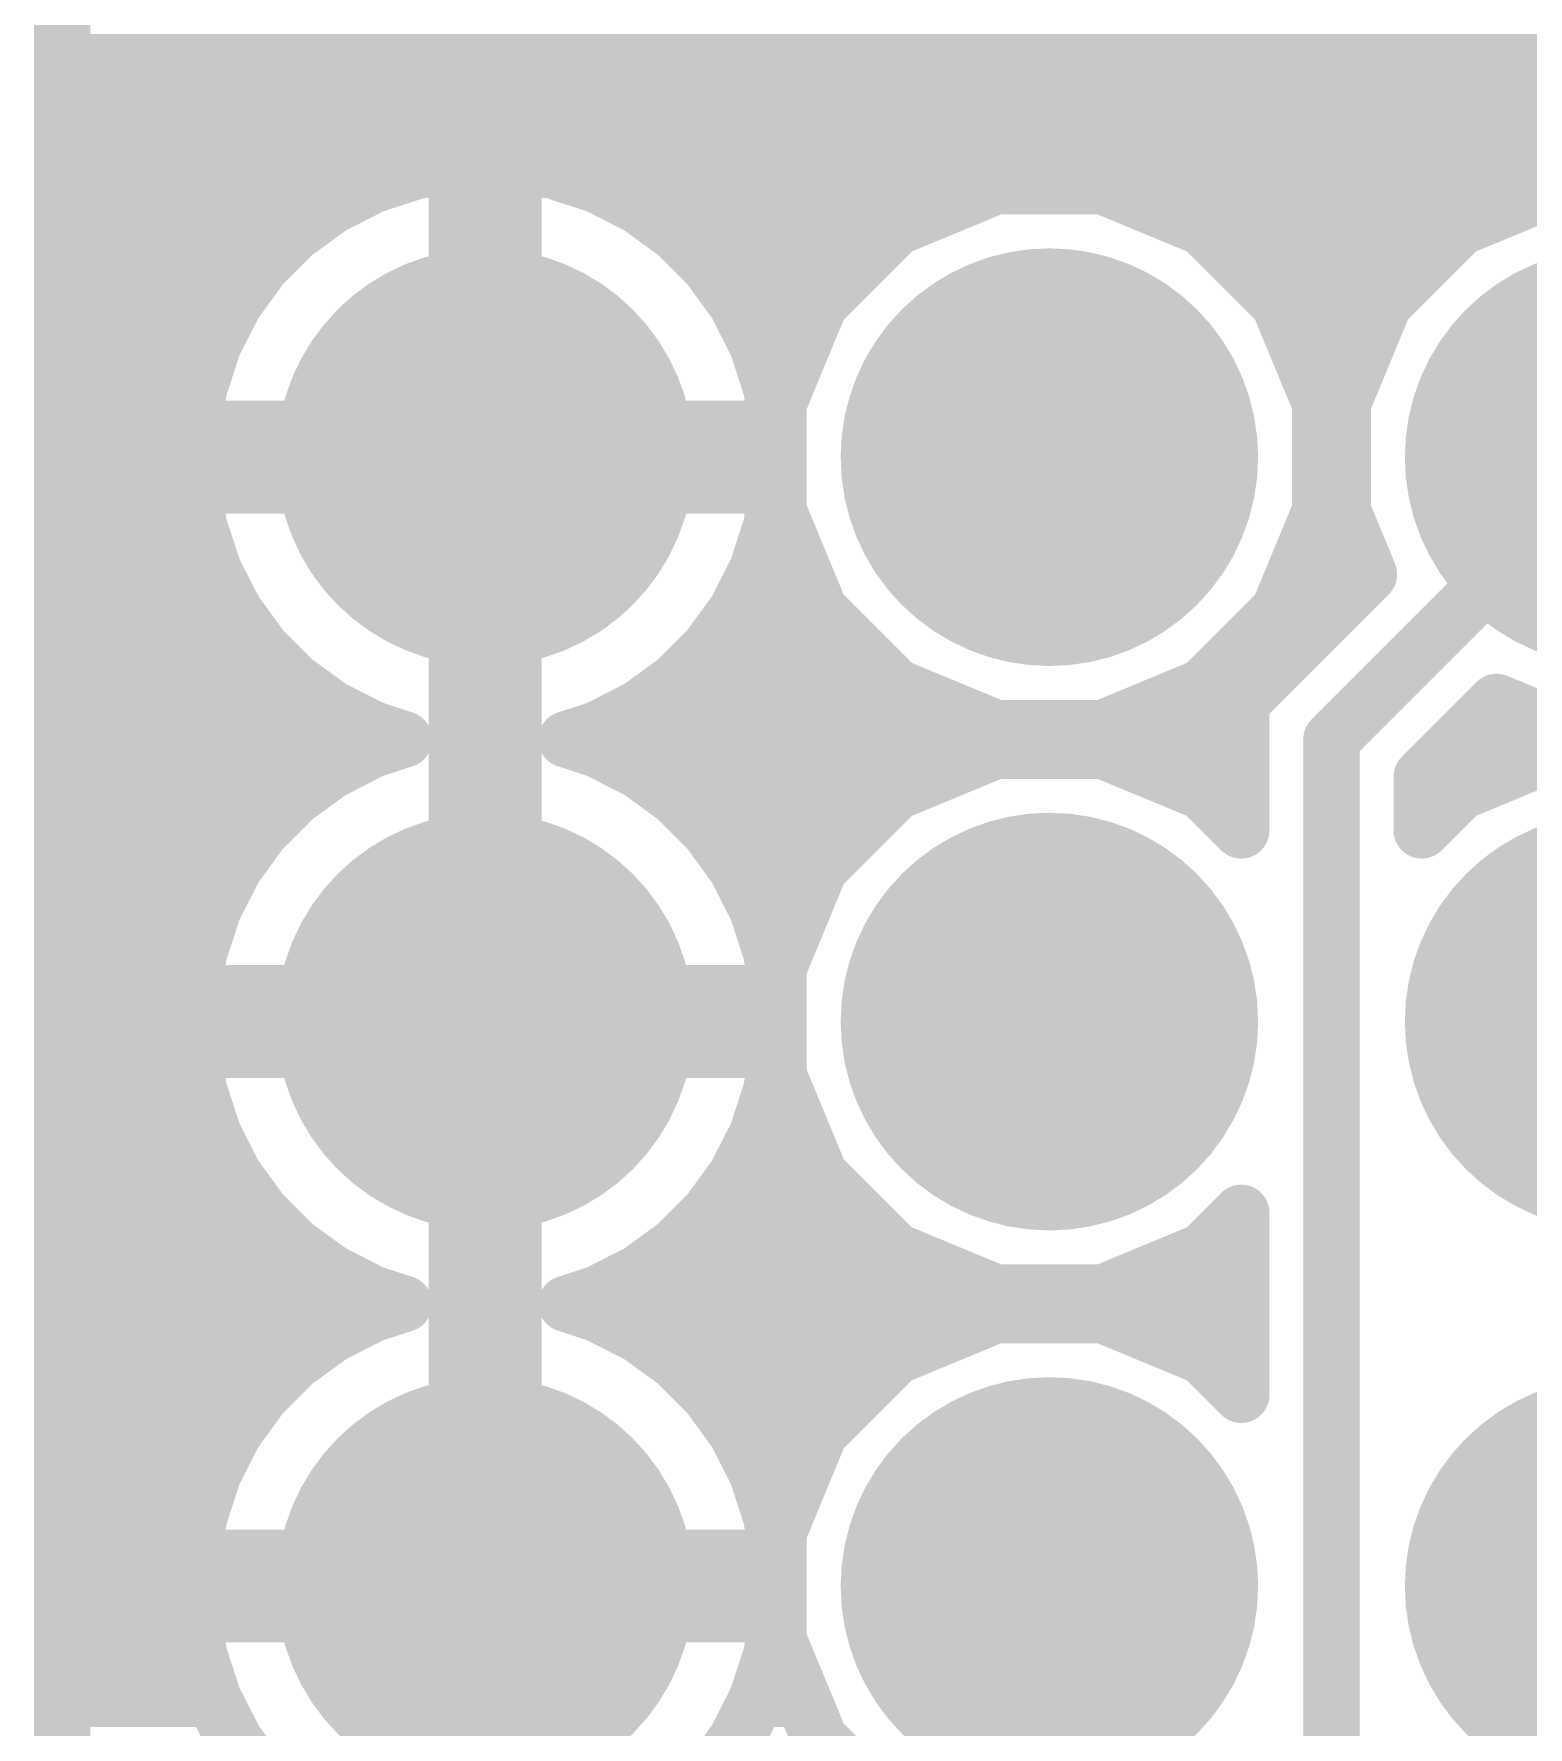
# Model space of a CAD drawing. Extents: x 0.3 to 37.8, y 0.3 to 44.2.
# Drawn here: x 0.25 to 6.98, y 21.46 to 29.08 of the extents above; entities that cross this region are included whole.
import ezdxf

# ---------------------------------------------------------------- set-up
doc = ezdxf.new("R2010")
doc.units = 0
doc.layers.add('16', color=175, linetype='CONTINUOUS')
doc.layers.add('17', color=82, linetype='CONTINUOUS')

# ---------------------------------------------------------------- blocks, each defined once
blk = doc.blocks.new('ROUNDP')
at = {"const_width": 0.5}
blk.add_lwpolyline([(0, -0.25, 1), (0, 0.25, 1), (0, -0.25)], format="xyb", dxfattribs=at)

msp = doc.modelspace()

# ---------------------------------------------------------------- linework, layer by layer
at = {"layer": '16', "const_width": 0.254}
for points in [[(0.381, 0.381), (0.381, 44.059)], [(0.381, 28.956), (37.643, 28.956)], [(0.381, 28.702), (26.4678, 28.702)], [(0.381, 28.448), (1.9205, 28.448)], [(1.9767, 28.4663), (1.779, 28.402)], [(2.159, 28.4951), (1.9767, 28.4663)], [(2.159, 27.305), (2.159, 28.4951)], [(2.159, 28.448), (2.413, 28.448)], [(2.5953, 28.4663), (2.413, 28.4951)], [(2.413, 28.4951), (2.413, 27.305)], [(2.793, 28.402), (2.5953, 28.4663)], [(2.6515, 28.448), (26.2912, 28.448)], [(1.779, 28.402), (1.5937, 28.3076)], [(2.9783, 28.3076), (2.793, 28.402)], [(4.5835, 28.3972), (4.1354, 28.2116)], [(5.0685, 28.3972), (4.5835, 28.3972)], [(5.5166, 28.2116), (5.0685, 28.3972)], [(7.1235, 28.3972), (6.6754, 28.2116)], [(1.5937, 28.3076), (1.4256, 28.1854)], [(3.1464, 28.1854), (2.9783, 28.3076)], [(0.381, 28.194), (1.4373, 28.194)], [(1.4256, 28.1854), (1.2786, 28.0384)], [(2.159, 28.194), (2.413, 28.194)], [(3.1347, 28.194), (4.1178, 28.194)], [(3.2934, 28.0384), (3.1464, 28.1854)], [(4.1354, 28.2116), (3.7924, 27.8686)], [(5.8596, 27.8686), (5.5166, 28.2116)], [(5.5342, 28.194), (6.6578, 28.194)], [(6.6754, 28.2116), (6.3324, 27.8686)], [(1.2786, 28.0384), (1.1563, 27.8703)], [(3.4156, 27.8703), (3.2934, 28.0384)], [(0.381, 27.94), (1.207, 27.94)], [(2.159, 27.94), (2.413, 27.94)], [(3.365, 27.94), (3.8638, 27.94)], [(5.7882, 27.94), (6.4038, 27.94)], [(1.1563, 27.8703), (1.062, 27.685)], [(3.51, 27.685), (3.4156, 27.8703)], [(3.7924, 27.8686), (3.6068, 27.4205)], [(6.0452, 27.4205), (5.8596, 27.8686)], [(6.3324, 27.8686), (6.1468, 27.4205)], [(0.381, 27.686), (1.0625, 27.686)], [(2.159, 27.686), (2.413, 27.686)], [(3.5095, 27.686), (3.7168, 27.686)], [(5.9352, 27.686), (6.2568, 27.686)], [(1.062, 27.685), (0.9977, 27.4873)], [(3.5743, 27.4873), (3.51, 27.685)], [(0.9977, 27.4873), (0.9689, 27.305)], [(3.6031, 27.305), (3.5743, 27.4873)], [(0.381, 27.432), (0.989, 27.432)], [(2.159, 27.432), (2.413, 27.432)], [(3.583, 27.432), (3.6116, 27.432)], [(3.6068, 27.4205), (3.6068, 26.9355)], [(6.0404, 27.432), (6.1516, 27.432)], [(6.0452, 26.9355), (6.0452, 27.4205)], [(6.1468, 27.4205), (6.1468, 26.9355)], [(0.9689, 27.305), (2.159, 27.305)], [(2.413, 27.305), (2.159, 27.305)], [(2.159, 27.305), (2.159, 27.051)], [(2.413, 27.051), (2.413, 27.305)], [(2.413, 27.305), (3.6031, 27.305)], [(0.381, 27.178), (2.159, 27.178)], [(2.413, 27.178), (3.6068, 27.178)], [(6.0452, 27.178), (6.1468, 27.178)], [(7.366, 27.178), (6.096, 25.908)], [(2.159, 27.051), (0.9689, 27.051)], [(0.9689, 27.051), (0.9977, 26.8687)], [(2.159, 25.9551), (2.159, 27.051)], [(2.159, 27.051), (2.413, 27.051)], [(2.413, 27.051), (2.413, 24.765)], [(3.6031, 27.051), (2.413, 27.051)], [(3.5743, 26.8687), (3.6031, 27.051)], [(0.381, 26.924), (0.989, 26.924)], [(2.159, 26.924), (2.413, 26.924)], [(3.583, 26.924), (3.6116, 26.924)], [(3.6068, 26.9355), (3.7924, 26.4874)], [(5.8596, 26.4874), (6.0452, 26.9355)], [(6.0404, 26.924), (6.1516, 26.924)], [(6.1468, 26.9355), (6.2645, 26.6513)], [(0.9977, 26.8687), (1.062, 26.671)], [(3.51, 26.671), (3.5743, 26.8687)], [(0.381, 26.67), (1.0625, 26.67)], [(1.062, 26.671), (1.1563, 26.4857)], [(2.159, 26.67), (2.413, 26.67)], [(3.4156, 26.4857), (3.51, 26.671)], [(3.5095, 26.67), (3.7168, 26.67)], [(6.2645, 26.6513), (5.9277, 26.3144)], [(5.9352, 26.67), (6.2568, 26.67)], [(1.1563, 26.4857), (1.2786, 26.3176)], [(3.2934, 26.3176), (3.4156, 26.4857)], [(3.7924, 26.4874), (4.1354, 26.1444)], [(5.5166, 26.1444), (5.8596, 26.4874)], [(0.381, 26.416), (1.207, 26.416)], [(2.159, 26.416), (2.413, 26.416)], [(3.365, 26.416), (3.8638, 26.416)], [(5.7882, 26.416), (6.0293, 26.416)], [(1.2786, 26.3176), (1.4256, 26.1706)], [(3.1464, 26.1706), (3.2934, 26.3176)], [(5.9277, 26.3144), (5.6896, 26.0763)], [(0.381, 26.162), (1.4373, 26.162)], [(1.4256, 26.1706), (1.5937, 26.0484)], [(2.159, 26.162), (2.413, 26.162)], [(2.9783, 26.0484), (3.1464, 26.1706)], [(3.1347, 26.162), (4.1178, 26.162)], [(5.5342, 26.162), (5.7753, 26.162)], [(4.1354, 26.1444), (4.5835, 25.9588)], [(5.0685, 25.9588), (5.5166, 26.1444)], [(1.5937, 26.0484), (1.779, 25.954)], [(2.793, 25.954), (2.9783, 26.0484)], [(5.6896, 26.0763), (5.6896, 25.4986)], [(6.5024, 25.7397), (6.8393, 26.0765)], [(6.8393, 26.0765), (7.1235, 25.9588)], [(1.779, 25.954), (1.9205, 25.908)], [(2.159, 24.765), (2.159, 25.9551)], [(2.6515, 25.908), (2.793, 25.954)], [(4.5835, 25.9588), (5.0685, 25.9588)], [(0.381, 25.908), (1.9205, 25.908)], [(1.779, 25.862), (1.5937, 25.7676)], [(1.9205, 25.908), (1.779, 25.862)], [(2.159, 25.908), (2.413, 25.908)], [(2.793, 25.862), (2.6515, 25.908)], [(2.6515, 25.908), (5.6896, 25.908)], [(2.9783, 25.7676), (2.793, 25.862)], [(4.5835, 25.8572), (4.1354, 25.6716)], [(5.0685, 25.8572), (4.5835, 25.8572)], [(5.5166, 25.6716), (5.0685, 25.8572)], [(6.096, 25.908), (6.096, 21.336)], [(6.6707, 25.908), (11.8713, 25.908)], [(7.1235, 25.8572), (6.6754, 25.6716)], [(1.5937, 25.7676), (1.4256, 25.6454)], [(3.1464, 25.6454), (2.9783, 25.7676)], [(6.5024, 25.4986), (6.5024, 25.7397)], [(0.381, 25.654), (1.4373, 25.654)], [(1.4256, 25.6454), (1.2786, 25.4984)], [(2.159, 25.654), (2.413, 25.654)], [(3.1347, 25.654), (4.1178, 25.654)], [(3.2934, 25.4984), (3.1464, 25.6454)], [(4.1354, 25.6716), (3.7924, 25.3286)], [(5.6896, 25.4986), (5.5166, 25.6716)], [(5.5342, 25.654), (5.6896, 25.654)], [(6.6754, 25.6716), (6.5024, 25.4986)], [(6.5024, 25.654), (6.6578, 25.654)], [(1.2786, 25.4984), (1.1563, 25.3302)], [(3.4156, 25.3302), (3.2934, 25.4984)], [(0.381, 25.4), (1.207, 25.4)], [(2.159, 25.4), (2.413, 25.4)], [(3.365, 25.4), (3.8638, 25.4)], [(1.1563, 25.3302), (1.062, 25.145)], [(3.51, 25.145), (3.4156, 25.3302)], [(3.7924, 25.3286), (3.6068, 24.8805)], [(0.381, 25.146), (1.0625, 25.146)], [(1.062, 25.145), (0.9977, 24.9473)], [(2.159, 25.146), (2.413, 25.146)], [(3.5095, 25.146), (3.7168, 25.146)], [(3.5743, 24.9473), (3.51, 25.145)], [(0.9977, 24.9473), (0.9689, 24.765)], [(3.6031, 24.765), (3.5743, 24.9473)], [(0.381, 24.892), (0.989, 24.892)], [(2.159, 24.892), (2.413, 24.892)], [(3.583, 24.892), (3.6116, 24.892)], [(3.6068, 24.8805), (3.6068, 24.3955)], [(0.9689, 24.765), (2.159, 24.765)], [(2.413, 24.765), (2.159, 24.765)], [(2.159, 24.765), (2.159, 24.511)], [(2.413, 24.511), (2.413, 24.765)], [(2.413, 24.765), (3.6031, 24.765)], [(0.381, 24.638), (2.159, 24.638)], [(2.413, 24.638), (3.6068, 24.638)], [(2.159, 24.511), (0.9689, 24.511)], [(0.9689, 24.511), (0.9977, 24.3287)], [(2.159, 23.4151), (2.159, 24.511)], [(2.159, 24.511), (2.413, 24.511)], [(2.413, 24.511), (2.413, 22.225)], [(3.6031, 24.511), (2.413, 24.511)], [(3.5743, 24.3287), (3.6031, 24.511)], [(0.381, 24.384), (0.989, 24.384)], [(2.159, 24.384), (2.413, 24.384)], [(3.583, 24.384), (3.6116, 24.384)], [(3.6068, 24.3955), (3.7924, 23.9474)], [(0.9977, 24.3287), (1.062, 24.131)], [(3.51, 24.131), (3.5743, 24.3287)], [(0.381, 24.13), (1.0625, 24.13)], [(1.062, 24.131), (1.1563, 23.9457)], [(2.159, 24.13), (2.413, 24.13)], [(3.4156, 23.9457), (3.51, 24.131)], [(3.5095, 24.13), (3.7168, 24.13)], [(0.381, 23.876), (1.207, 23.876)], [(1.1563, 23.9457), (1.2786, 23.7776)], [(2.159, 23.876), (2.413, 23.876)], [(3.2934, 23.7776), (3.4156, 23.9457)], [(3.365, 23.876), (3.8638, 23.876)], [(3.7924, 23.9474), (4.1354, 23.6044)], [(1.2786, 23.7776), (1.4256, 23.6305)], [(3.1464, 23.6305), (3.2934, 23.7776)], [(5.5166, 23.6044), (5.6896, 23.7774)], [(5.6896, 23.7774), (5.6896, 22.9586)], [(0.381, 23.622), (1.4373, 23.622)], [(1.4256, 23.6305), (1.5937, 23.5084)], [(2.159, 23.622), (2.413, 23.622)], [(2.9783, 23.5084), (3.1464, 23.6305)], [(3.1347, 23.622), (4.1178, 23.622)], [(4.1354, 23.6044), (4.5835, 23.4188)], [(5.0685, 23.4188), (5.5166, 23.6044)], [(5.5342, 23.622), (5.6896, 23.622)], [(1.5937, 23.5084), (1.779, 23.414)], [(2.793, 23.414), (2.9783, 23.5084)], [(4.5835, 23.4188), (5.0685, 23.4188)], [(0.381, 23.368), (1.9205, 23.368)], [(1.779, 23.414), (1.9205, 23.368)], [(1.9205, 23.368), (1.779, 23.322)], [(2.159, 22.225), (2.159, 23.4151)], [(2.159, 23.368), (2.413, 23.368)], [(2.6515, 23.368), (2.793, 23.414)], [(2.793, 23.322), (2.6515, 23.368)], [(2.6515, 23.368), (5.6896, 23.368)], [(1.779, 23.322), (1.5937, 23.2276)], [(2.9783, 23.2276), (2.793, 23.322)], [(4.5835, 23.3172), (4.1354, 23.1316)], [(5.0685, 23.3172), (4.5835, 23.3172)], [(5.5166, 23.1316), (5.0685, 23.3172)], [(1.5937, 23.2276), (1.4256, 23.1054)], [(3.1464, 23.1054), (2.9783, 23.2276)], [(0.381, 23.114), (1.4373, 23.114)], [(2.159, 23.114), (2.413, 23.114)], [(3.1347, 23.114), (4.1178, 23.114)], [(4.1354, 23.1316), (3.7924, 22.7886)], [(5.6896, 22.9586), (5.5166, 23.1316)], [(5.5342, 23.114), (5.6896, 23.114)], [(1.4256, 23.1054), (1.2786, 22.9584)], [(3.2934, 22.9584), (3.1464, 23.1054)], [(1.2786, 22.9584), (1.1563, 22.7903)], [(3.4156, 22.7903), (3.2934, 22.9584)], [(0.381, 22.86), (1.207, 22.86)], [(2.159, 22.86), (2.413, 22.86)], [(3.365, 22.86), (3.8638, 22.86)], [(1.1563, 22.7903), (1.062, 22.605)], [(3.51, 22.605), (3.4156, 22.7903)], [(3.7924, 22.7886), (3.6068, 22.3405)], [(0.381, 22.606), (1.0625, 22.606)], [(1.062, 22.605), (0.9977, 22.4073)], [(2.159, 22.606), (2.413, 22.606)], [(3.5095, 22.606), (3.7168, 22.606)], [(3.5743, 22.4073), (3.51, 22.605)], [(0.381, 22.352), (0.989, 22.352)], [(0.9977, 22.4073), (0.9689, 22.225)], [(2.159, 22.352), (2.413, 22.352)], [(3.6031, 22.225), (3.5743, 22.4073)], [(3.583, 22.352), (3.6116, 22.352)], [(3.6068, 22.3405), (3.6068, 21.8555)], [(0.9689, 22.225), (2.159, 22.225)], [(2.413, 22.225), (2.159, 22.225)], [(2.159, 22.225), (2.159, 21.971)], [(2.413, 21.971), (2.413, 22.225)], [(2.413, 22.225), (3.6031, 22.225)], [(0.381, 22.098), (2.159, 22.098)], [(2.413, 22.098), (3.6068, 22.098)], [(2.159, 21.971), (0.9689, 21.971)], [(0.9689, 21.971), (0.9977, 21.7887)], [(2.159, 20.8751), (2.159, 21.971)], [(2.159, 21.971), (2.413, 21.971)], [(2.413, 21.971), (2.413, 19.685)], [(3.6031, 21.971), (2.413, 21.971)], [(3.5743, 21.7887), (3.6031, 21.971)], [(0.381, 21.844), (0.989, 21.844)], [(2.159, 21.844), (2.413, 21.844)], [(3.583, 21.844), (3.6116, 21.844)], [(3.6068, 21.8555), (3.7924, 21.4074)], [(0.9977, 21.7887), (1.062, 21.591)], [(3.51, 21.591), (3.5743, 21.7887)], [(0.381, 21.59), (1.0625, 21.59)], [(1.062, 21.591), (1.1563, 21.4057)], [(2.159, 21.59), (2.413, 21.59)], [(3.4156, 21.4057), (3.51, 21.591)], [(3.5095, 21.59), (3.7168, 21.59)], [(1.1563, 21.4057), (1.2786, 21.2376)], [(3.2934, 21.2376), (3.4156, 21.4057)], [(3.7924, 21.4074), (4.1354, 21.0644)]]:
    msp.add_lwpolyline(points, dxfattribs=at)
at = {"layer": '16', "const_width": 0.127}
for points in [[(0.381, 29.0195, 1), (0.381, 28.8925)], [(0.381, 28.7655, 1), (0.381, 28.6385)], [(0.381, 28.5115, 1), (0.381, 28.3845)], [(1.9668, 28.529, 1), (1.9866, 28.4036)], [(1.9205, 28.3845, 1), (1.9205, 28.5115)], [(1.9963, 28.4059, 1), (1.9571, 28.5267)], [(2.2225, 28.4951, 1), (2.0955, 28.4951)], [(2.159, 28.5115, 1), (2.159, 28.3845)], [(2.1689, 28.4324, 1), (2.1491, 28.5579)], [(2.4229, 28.5579, 1), (2.4031, 28.4324)], [(2.4765, 28.4951, 1), (2.3495, 28.4951)], [(2.413, 28.3845, 1), (2.413, 28.5115)], [(2.6149, 28.5267, 1), (2.5757, 28.4059)], [(2.5854, 28.4036, 1), (2.6052, 28.529)], [(2.6515, 28.5115, 1), (2.6515, 28.3845)], [(1.7594, 28.4624, 1), (1.7986, 28.3416)], [(1.8078, 28.3455, 1), (1.7502, 28.4586)], [(2.8218, 28.4586, 1), (2.7642, 28.3455)], [(2.7734, 28.3416, 1), (2.8126, 28.4624)], [(4.5835, 28.4607, 1), (4.5835, 28.3337)], [(4.6078, 28.3385, 1), (4.5592, 28.4559)], [(5.0928, 28.4559, 1), (5.0442, 28.3385)], [(5.0685, 28.3337, 1), (5.0685, 28.4607)], [(1.5649, 28.3642, 1), (1.6226, 28.2511)], [(1.6311, 28.2563, 1), (1.5564, 28.359)], [(3.0156, 28.359, 1), (2.9409, 28.2563)], [(2.9494, 28.2511, 1), (3.0071, 28.3642)], [(0.381, 28.2575, 1), (0.381, 28.1305)], [(1.3882, 28.2368, 1), (1.4629, 28.1341)], [(1.4705, 28.1405, 1), (1.3807, 28.2303)], [(1.4373, 28.1305, 1), (1.4373, 28.2575)], [(2.159, 28.2575, 1), (2.159, 28.1305)], [(2.413, 28.1305, 1), (2.413, 28.2575)], [(3.1347, 28.2575, 1), (3.1347, 28.1305)], [(3.1913, 28.2303, 1), (3.1015, 28.1405)], [(3.1091, 28.1341, 1), (3.1838, 28.2368)], [(4.1111, 28.2703, 1), (4.1597, 28.1529)], [(4.1803, 28.1667, 1), (4.0905, 28.2565)], [(4.1178, 28.1305, 1), (4.1178, 28.2575)], [(5.5615, 28.2565, 1), (5.4717, 28.1667)], [(5.5342, 28.2575, 1), (5.5342, 28.1305)], [(5.4923, 28.1529, 1), (5.5409, 28.2703)], [(6.6511, 28.2703, 1), (6.6997, 28.1529)], [(6.7203, 28.1667, 1), (6.6305, 28.2565)], [(6.6578, 28.1305, 1), (6.6578, 28.2575)], [(1.2336, 28.0833, 1), (1.3235, 27.9935)], [(1.3299, 28.0011, 1), (1.2272, 28.0758)], [(3.3448, 28.0758, 1), (3.2421, 28.0011)], [(3.2485, 27.9935, 1), (3.3383, 28.0833)], [(0.381, 28.0035, 1), (0.381, 27.8765)], [(1.207, 27.8765, 1), (1.207, 28.0035)], [(2.159, 28.0035, 1), (2.159, 27.8765)], [(2.413, 27.8765, 1), (2.413, 28.0035)], [(3.365, 28.0035, 1), (3.365, 27.8765)], [(3.8638, 27.8765, 1), (3.8638, 28.0035)], [(5.7882, 28.0035, 1), (5.7882, 27.8765)], [(6.4038, 27.8765, 1), (6.4038, 28.0035)], [(1.105, 27.9076, 1), (1.2077, 27.8329)], [(1.2129, 27.8414, 1), (1.0998, 27.8991)], [(3.4722, 27.8991, 1), (3.3591, 27.8414)], [(3.3643, 27.8329, 1), (3.467, 27.9076)], [(3.7475, 27.9135, 1), (3.8373, 27.8237)], [(3.8511, 27.8443, 1), (3.7337, 27.8929)], [(5.9183, 27.8929, 1), (5.8009, 27.8443)], [(5.8147, 27.8237, 1), (5.9045, 27.9135)], [(6.2875, 27.9135, 1), (6.3773, 27.8237)], [(6.3911, 27.8443, 1), (6.2737, 27.8929)], [(0.381, 27.7495, 1), (0.381, 27.6225)], [(1.0625, 27.6225, 1), (1.0625, 27.7495)], [(2.159, 27.7495, 1), (2.159, 27.6225)], [(2.413, 27.6225, 1), (2.413, 27.7495)], [(3.5095, 27.7495, 1), (3.5095, 27.6225)], [(3.7168, 27.6225, 1), (3.7168, 27.7495)], [(5.9352, 27.7495, 1), (5.9352, 27.6225)], [(6.2568, 27.6225, 1), (6.2568, 27.7495)], [(1.0054, 27.7138, 1), (1.1185, 27.6562)], [(1.1224, 27.6654, 1), (1.0016, 27.7046)], [(3.5704, 27.7046, 1), (3.4496, 27.6654)], [(3.4535, 27.6562, 1), (3.5666, 27.7138)], [(1.0604, 27.4774, 1), (0.935, 27.4972)], [(3.637, 27.4972, 1), (3.5116, 27.4774)], [(0.381, 27.4955, 1), (0.381, 27.3685)], [(0.9373, 27.5069, 1), (1.0581, 27.4677)], [(0.989, 27.3685, 1), (0.989, 27.4955)], [(2.159, 27.4955, 1), (2.159, 27.3685)], [(2.413, 27.3685, 1), (2.413, 27.4955)], [(3.5139, 27.4677, 1), (3.6347, 27.5069)], [(3.583, 27.4955, 1), (3.583, 27.3685)], [(3.6703, 27.4205, 1), (3.5433, 27.4205)], [(3.5481, 27.4448, 1), (3.6655, 27.3962)], [(3.6116, 27.3685, 1), (3.6116, 27.4955)], [(6.0404, 27.4955, 1), (6.0404, 27.3685)], [(6.1087, 27.4205, 1), (5.9817, 27.4205)], [(5.9865, 27.3962, 1), (6.1039, 27.4448)], [(6.2103, 27.4205, 1), (6.0833, 27.4205)], [(6.0881, 27.4448, 1), (6.2055, 27.3962)], [(6.1516, 27.3685, 1), (6.1516, 27.4955)], [(0.9689, 27.3685, 1), (0.9689, 27.2415)], [(2.159, 27.3685, 1), (2.159, 27.2415)], [(2.2225, 27.305, 1), (2.0955, 27.305)], [(2.159, 27.2415, 1), (2.159, 27.3685)], [(2.4765, 27.305, 1), (2.3495, 27.305)], [(2.413, 27.3685, 1), (2.413, 27.2415)], [(2.413, 27.2415, 1), (2.413, 27.3685)], [(3.6031, 27.2415, 1), (3.6031, 27.3685)], [(0.9061, 27.3149, 1), (1.0316, 27.2951)], [(2.0955, 27.305, 1), (2.2225, 27.305)], [(2.3495, 27.305, 1), (2.4765, 27.305)], [(3.5404, 27.2951, 1), (3.6659, 27.3149)], [(0.381, 27.2415, 1), (0.381, 27.1145)], [(2.159, 27.1145, 1), (2.159, 27.2415)], [(2.413, 27.2415, 1), (2.413, 27.1145)], [(3.6068, 27.1145, 1), (3.6068, 27.2415)], [(6.0452, 27.2415, 1), (6.0452, 27.1145)], [(6.1468, 27.1145, 1), (6.1468, 27.2415)], [(1.0316, 27.0609, 1), (0.9061, 27.0411)], [(0.9689, 27.1145, 1), (0.9689, 26.9875)], [(2.2225, 27.051, 1), (2.0955, 27.051)], [(2.159, 27.1145, 1), (2.159, 26.9875)], [(2.159, 26.9875, 1), (2.159, 27.1145)], [(2.4765, 27.051, 1), (2.3495, 27.051)], [(2.413, 27.1145, 1), (2.413, 26.9875)], [(2.413, 26.9875, 1), (2.413, 27.1145)], [(3.6659, 27.0411, 1), (3.5404, 27.0609)], [(3.6031, 26.9875, 1), (3.6031, 27.1145)], [(0.381, 26.9875, 1), (0.381, 26.8605)], [(0.989, 26.8605, 1), (0.989, 26.9875)], [(2.0955, 27.051, 1), (2.2225, 27.051)], [(2.159, 26.9875, 1), (2.159, 26.8605)], [(2.3495, 27.051, 1), (2.4765, 27.051)], [(2.413, 26.8605, 1), (2.413, 26.9875)], [(3.583, 26.9875, 1), (3.583, 26.8605)], [(3.6655, 26.9598, 1), (3.5481, 26.9112)], [(3.6116, 26.8605, 1), (3.6116, 26.9875)], [(6.0404, 26.9875, 1), (6.0404, 26.8605)], [(6.1039, 26.9112, 1), (5.9865, 26.9598)], [(6.2055, 26.9598, 1), (6.0881, 26.9112)], [(6.1516, 26.8605, 1), (6.1516, 26.9875)], [(1.0581, 26.8883, 1), (0.9373, 26.8491)], [(3.6347, 26.8491, 1), (3.5139, 26.8883)], [(3.5433, 26.9355, 1), (3.6703, 26.9355)], [(5.9817, 26.9355, 1), (6.1087, 26.9355)], [(6.0833, 26.9355, 1), (6.2103, 26.9355)], [(0.935, 26.8588, 1), (1.0604, 26.8786)], [(3.5116, 26.8786, 1), (3.637, 26.8588)], [(0.381, 26.7335, 1), (0.381, 26.6065)], [(1.1185, 26.6998, 1), (1.0054, 26.6422)], [(1.0016, 26.6514, 1), (1.1224, 26.6906)], [(1.0625, 26.6065, 1), (1.0625, 26.7335)], [(2.159, 26.7335, 1), (2.159, 26.6065)], [(2.413, 26.6065, 1), (2.413, 26.7335)], [(3.5095, 26.7335, 1), (3.5095, 26.6065)], [(3.4496, 26.6906, 1), (3.5704, 26.6514)], [(3.5666, 26.6422, 1), (3.4535, 26.6998)], [(3.7168, 26.6065, 1), (3.7168, 26.7335)], [(5.9352, 26.7335, 1), (5.9352, 26.6065)], [(6.3094, 26.6064, 1), (6.2196, 26.6962)], [(6.2568, 26.6065, 1), (6.2568, 26.7335)], [(6.2059, 26.627, 1), (6.3232, 26.6756)], [(1.2077, 26.5231, 1), (1.105, 26.4484)], [(3.467, 26.4484, 1), (3.3643, 26.5231)], [(3.8373, 26.5323, 1), (3.7475, 26.4425)], [(5.9045, 26.4425, 1), (5.8147, 26.5323)], [(0.381, 26.4795, 1), (0.381, 26.3525)], [(1.0998, 26.4569, 1), (1.2129, 26.5146)], [(1.207, 26.3525, 1), (1.207, 26.4795)], [(2.159, 26.4795, 1), (2.159, 26.3525)], [(2.413, 26.3525, 1), (2.413, 26.4795)], [(3.365, 26.4795, 1), (3.365, 26.3525)], [(3.3591, 26.5146, 1), (3.4722, 26.4569)], [(3.7337, 26.4631, 1), (3.8511, 26.5117)], [(3.8638, 26.3525, 1), (3.8638, 26.4795)], [(5.7882, 26.4795, 1), (5.7882, 26.3525)], [(5.8009, 26.5117, 1), (5.9183, 26.4631)], [(6.0293, 26.3525, 1), (6.0293, 26.4795)], [(1.3235, 26.3625, 1), (1.2336, 26.2727)], [(3.3383, 26.2727, 1), (3.2485, 26.3625)], [(1.2272, 26.2802, 1), (1.3299, 26.3549)], [(3.2421, 26.3549, 1), (3.3448, 26.2802)], [(5.8828, 26.3593, 1), (5.9726, 26.2695)], [(5.9726, 26.2695, 1), (5.8828, 26.3593)], [(0.381, 26.2255, 1), (0.381, 26.0985)], [(1.4629, 26.2219, 1), (1.3882, 26.1192)], [(1.4373, 26.0985, 1), (1.4373, 26.2255)], [(2.159, 26.2255, 1), (2.159, 26.0985)], [(2.413, 26.0985, 1), (2.413, 26.2255)], [(3.1347, 26.2255, 1), (3.1347, 26.0985)], [(3.1838, 26.1192, 1), (3.1091, 26.2219)], [(4.1178, 26.0985, 1), (4.1178, 26.2255)], [(5.5342, 26.2255, 1), (5.5342, 26.0985)], [(5.7753, 26.0985, 1), (5.7753, 26.2255)], [(1.3807, 26.1256, 1), (1.4705, 26.2155)], [(3.1015, 26.2155, 1), (3.1913, 26.1256)], [(4.1597, 26.2031, 1), (4.1111, 26.0857)], [(4.0905, 26.0995, 1), (4.1803, 26.1893)], [(5.4717, 26.1893, 1), (5.5615, 26.0995)], [(5.5409, 26.0857, 1), (5.4923, 26.2031)], [(1.6226, 26.1049, 1), (1.5649, 25.9918)], [(1.5564, 25.997, 1), (1.6311, 26.0997)], [(2.9409, 26.0997, 1), (3.0156, 25.997)], [(3.0071, 25.9918, 1), (2.9494, 26.1049)], [(5.7531, 26.0763, 1), (5.6261, 26.0763)], [(5.6447, 26.1212, 1), (5.7345, 26.0314)], [(6.8636, 26.1352, 1), (6.815, 26.0179)], [(6.8842, 26.0316, 1), (6.7944, 26.1214)], [(1.7986, 26.0144, 1), (1.7594, 25.8936)], [(1.7502, 25.8974, 1), (1.8078, 26.0105)], [(2.2225, 25.9551, 1), (2.0955, 25.9551)], [(2.7642, 26.0105, 1), (2.8218, 25.8974)], [(2.8126, 25.8936, 1), (2.7734, 26.0144)], [(4.5835, 26.0223, 1), (4.5835, 25.8953)], [(4.5592, 25.9001, 1), (4.6078, 26.0175)], [(5.0442, 26.0175, 1), (5.0928, 25.9001)], [(5.0685, 25.8953, 1), (5.0685, 26.0223)], [(0.381, 25.9715, 1), (0.381, 25.8445)], [(1.7594, 25.9224, 1), (1.7986, 25.8016)], [(1.8078, 25.8055, 1), (1.7502, 25.9186)], [(1.9401, 25.8476, 1), (1.9008, 25.9684)], [(1.9008, 25.8476, 1), (1.9401, 25.9684)], [(1.9205, 25.8445, 1), (1.9205, 25.9715)], [(2.159, 25.9715, 1), (2.159, 25.8445)], [(2.0955, 25.9551, 1), (2.2225, 25.9551)], [(2.413, 25.8445, 1), (2.413, 25.9715)], [(2.6712, 25.9684, 1), (2.6319, 25.8476)], [(2.6515, 25.9715, 1), (2.6515, 25.8445)], [(2.6319, 25.9684, 1), (2.6712, 25.8476)], [(2.8218, 25.9186, 1), (2.7642, 25.8055)], [(2.7734, 25.8016, 1), (2.8126, 25.9224)], [(4.5835, 25.9207, 1), (4.5835, 25.7937)], [(4.6078, 25.7985, 1), (4.5592, 25.9159)], [(5.0928, 25.9159, 1), (5.0442, 25.7985)], [(5.0685, 25.7937, 1), (5.0685, 25.9207)], [(5.6896, 25.8445, 1), (5.6896, 25.9715)], [(6.1595, 25.908, 1), (6.0325, 25.908)], [(6.0511, 25.9529, 1), (6.1409, 25.8631)], [(6.6707, 25.9715, 1), (6.6707, 25.8445)], [(1.5649, 25.8242, 1), (1.6226, 25.7111)], [(1.6311, 25.7163, 1), (1.5564, 25.819)], [(3.0156, 25.819, 1), (2.9409, 25.7163)], [(2.9494, 25.7111, 1), (3.0071, 25.8242)], [(6.5659, 25.7397, 1), (6.4389, 25.7397)], [(6.4575, 25.7846, 1), (6.5473, 25.6948)], [(0.381, 25.7175, 1), (0.381, 25.5905)], [(1.3882, 25.6968, 1), (1.4629, 25.5941)], [(1.4705, 25.6005, 1), (1.3807, 25.6903)], [(1.4373, 25.5905, 1), (1.4373, 25.7175)], [(2.159, 25.7175, 1), (2.159, 25.5905)], [(2.413, 25.5905, 1), (2.413, 25.7175)], [(3.1347, 25.7175, 1), (3.1347, 25.5905)], [(3.1913, 25.6903, 1), (3.1015, 25.6005)], [(3.1091, 25.5941, 1), (3.1838, 25.6968)], [(4.1111, 25.7303, 1), (4.1597, 25.6129)], [(4.1803, 25.6267, 1), (4.0905, 25.7165)], [(4.1178, 25.5905, 1), (4.1178, 25.7175)], [(5.5615, 25.7165, 1), (5.4717, 25.6267)], [(5.5342, 25.7175, 1), (5.5342, 25.5905)], [(5.4923, 25.6129, 1), (5.5409, 25.7303)], [(5.6896, 25.5905, 1), (5.6896, 25.7175)], [(6.5024, 25.7175, 1), (6.5024, 25.5905)], [(6.6511, 25.7303, 1), (6.6997, 25.6129)], [(6.7203, 25.6267, 1), (6.6305, 25.7165)], [(6.6578, 25.5905, 1), (6.6578, 25.7175)], [(1.2336, 25.5433, 1), (1.3235, 25.4535)], [(1.3299, 25.4611, 1), (1.2272, 25.5358)], [(3.3448, 25.5358, 1), (3.2421, 25.4611)], [(3.2485, 25.4535, 1), (3.3383, 25.5433)], [(5.6447, 25.4537, 1), (5.7345, 25.5435)], [(6.4575, 25.5435, 1), (6.5473, 25.4537)], [(0.381, 25.4635, 1), (0.381, 25.3365)], [(1.207, 25.3365, 1), (1.207, 25.4635)], [(2.159, 25.4635, 1), (2.159, 25.3365)], [(2.413, 25.3365, 1), (2.413, 25.4635)], [(3.365, 25.4635, 1), (3.365, 25.3365)], [(3.8638, 25.3365, 1), (3.8638, 25.4635)], [(5.6261, 25.4986, 1), (5.7531, 25.4986)], [(6.4389, 25.4986, 1), (6.5659, 25.4986)], [(1.2129, 25.3014, 1), (1.0998, 25.3591)], [(3.4722, 25.3591, 1), (3.3591, 25.3014)], [(3.8511, 25.3043, 1), (3.7337, 25.3529)], [(1.105, 25.3676, 1), (1.2077, 25.2929)], [(3.3643, 25.2929, 1), (3.467, 25.3676)], [(3.7475, 25.3735, 1), (3.8373, 25.2837)], [(0.381, 25.2095, 1), (0.381, 25.0825)], [(1.0054, 25.1738, 1), (1.1185, 25.1162)], [(1.1224, 25.1254, 1), (1.0016, 25.1646)], [(1.0625, 25.0825, 1), (1.0625, 25.2095)], [(2.159, 25.2095, 1), (2.159, 25.0825)], [(2.413, 25.0825, 1), (2.413, 25.2095)], [(3.5095, 25.2095, 1), (3.5095, 25.0825)], [(3.5704, 25.1646, 1), (3.4496, 25.1254)], [(3.4535, 25.1162, 1), (3.5666, 25.1738)], [(3.7168, 25.0825, 1), (3.7168, 25.2095)], [(1.0604, 24.9374, 1), (0.935, 24.9572)], [(3.637, 24.9572, 1), (3.5116, 24.9374)], [(0.381, 24.9555, 1), (0.381, 24.8285)], [(0.9373, 24.9669, 1), (1.0581, 24.9277)], [(0.989, 24.8285, 1), (0.989, 24.9555)], [(2.159, 24.9555, 1), (2.159, 24.8285)], [(2.413, 24.8285, 1), (2.413, 24.9555)], [(3.5139, 24.9277, 1), (3.6347, 24.9669)], [(3.583, 24.9555, 1), (3.583, 24.8285)], [(3.6703, 24.8805, 1), (3.5433, 24.8805)], [(3.6116, 24.8285, 1), (3.6116, 24.9555)], [(3.5481, 24.9048, 1), (3.6655, 24.8562)], [(0.9689, 24.8285, 1), (0.9689, 24.7015)], [(2.159, 24.8285, 1), (2.159, 24.7015)], [(2.2225, 24.765, 1), (2.0955, 24.765)], [(2.159, 24.7015, 1), (2.159, 24.8285)], [(2.4765, 24.765, 1), (2.3495, 24.765)], [(2.413, 24.8285, 1), (2.413, 24.7015)], [(2.413, 24.7015, 1), (2.413, 24.8285)], [(3.6031, 24.7015, 1), (3.6031, 24.8285)], [(0.381, 24.7015, 1), (0.381, 24.5745)], [(0.9061, 24.7749, 1), (1.0316, 24.7551)], [(2.0955, 24.765, 1), (2.2225, 24.765)], [(2.159, 24.5745, 1), (2.159, 24.7015)], [(2.3495, 24.765, 1), (2.4765, 24.765)], [(2.413, 24.7015, 1), (2.413, 24.5745)], [(3.5404, 24.7551, 1), (3.6659, 24.7749)], [(3.6068, 24.5745, 1), (3.6068, 24.7015)], [(1.0316, 24.5209, 1), (0.9061, 24.5011)], [(0.9689, 24.5745, 1), (0.9689, 24.4475)], [(2.2225, 24.511, 1), (2.0955, 24.511)], [(2.159, 24.5745, 1), (2.159, 24.4475)], [(2.159, 24.4475, 1), (2.159, 24.5745)], [(2.4765, 24.511, 1), (2.3495, 24.511)], [(2.413, 24.5745, 1), (2.413, 24.4475)], [(2.413, 24.4475, 1), (2.413, 24.5745)], [(3.6659, 24.5011, 1), (3.5404, 24.5209)], [(3.6031, 24.4475, 1), (3.6031, 24.5745)], [(2.0955, 24.511, 1), (2.2225, 24.511)], [(2.3495, 24.511, 1), (2.4765, 24.511)], [(0.381, 24.4475, 1), (0.381, 24.3205)], [(0.989, 24.3205, 1), (0.989, 24.4475)], [(2.159, 24.4475, 1), (2.159, 24.3205)], [(2.413, 24.3205, 1), (2.413, 24.4475)], [(3.583, 24.4475, 1), (3.583, 24.3205)], [(3.6655, 24.4198, 1), (3.5481, 24.3712)], [(3.6116, 24.3205, 1), (3.6116, 24.4475)], [(1.0581, 24.3483, 1), (0.9373, 24.3091)], [(0.935, 24.3188, 1), (1.0604, 24.3386)], [(3.5116, 24.3386, 1), (3.637, 24.3188)], [(3.6347, 24.3091, 1), (3.5139, 24.3483)], [(3.5433, 24.3955, 1), (3.6703, 24.3955)], [(0.381, 24.1935, 1), (0.381, 24.0665)], [(1.1185, 24.1598, 1), (1.0054, 24.1022)], [(1.0625, 24.0665, 1), (1.0625, 24.1935)], [(2.159, 24.1935, 1), (2.159, 24.0665)], [(2.413, 24.0665, 1), (2.413, 24.1935)], [(3.5095, 24.1935, 1), (3.5095, 24.0665)], [(3.5666, 24.1022, 1), (3.4535, 24.1598)], [(3.7168, 24.0665, 1), (3.7168, 24.1935)], [(1.0016, 24.1114, 1), (1.1224, 24.1506)], [(3.4496, 24.1506, 1), (3.5704, 24.1114)], [(0.381, 23.9395, 1), (0.381, 23.8125)], [(1.2077, 23.9831, 1), (1.105, 23.9084)], [(1.0998, 23.9169, 1), (1.2129, 23.9746)], [(1.207, 23.8125, 1), (1.207, 23.9395)], [(2.159, 23.9395, 1), (2.159, 23.8125)], [(2.413, 23.8125, 1), (2.413, 23.9395)], [(3.365, 23.9395, 1), (3.365, 23.8125)], [(3.3591, 23.9746, 1), (3.4722, 23.9169)], [(3.467, 23.9084, 1), (3.3643, 23.9831)], [(3.8373, 23.9923, 1), (3.7475, 23.9025)], [(3.7337, 23.9231, 1), (3.8511, 23.9717)], [(3.8638, 23.8125, 1), (3.8638, 23.9395)], [(1.3235, 23.8225, 1), (1.2336, 23.7327)], [(1.2272, 23.7402, 1), (1.3299, 23.8149)], [(3.2421, 23.8149, 1), (3.3448, 23.7402)], [(3.3383, 23.7327, 1), (3.2485, 23.8225)], [(5.7531, 23.7774, 1), (5.6261, 23.7774)], [(5.7345, 23.7325, 1), (5.6447, 23.8223)], [(0.381, 23.6855, 1), (0.381, 23.5585)], [(1.4629, 23.6819, 1), (1.3882, 23.5792)], [(1.3807, 23.5856, 1), (1.4705, 23.6755)], [(1.4373, 23.5585, 1), (1.4373, 23.6855)], [(2.159, 23.6855, 1), (2.159, 23.5585)], [(2.413, 23.5585, 1), (2.413, 23.6855)], [(3.1347, 23.6855, 1), (3.1347, 23.5585)], [(3.1015, 23.6755, 1), (3.1913, 23.5856)], [(3.1838, 23.5792, 1), (3.1091, 23.6819)], [(4.1597, 23.6631, 1), (4.1111, 23.5457)], [(4.0905, 23.5595, 1), (4.1803, 23.6493)], [(4.1178, 23.5585, 1), (4.1178, 23.6855)], [(5.4717, 23.6493, 1), (5.5615, 23.5595)], [(5.5342, 23.6855, 1), (5.5342, 23.5585)], [(5.5409, 23.5457, 1), (5.4923, 23.6631)], [(5.6896, 23.5585, 1), (5.6896, 23.6855)], [(1.6226, 23.5649, 1), (1.5649, 23.4518)], [(1.5564, 23.457, 1), (1.6311, 23.5597)], [(2.9409, 23.5597, 1), (3.0156, 23.457)], [(3.0071, 23.4518, 1), (2.9494, 23.5649)], [(4.5835, 23.4823, 1), (4.5835, 23.3553)], [(5.0685, 23.3553, 1), (5.0685, 23.4823)], [(0.381, 23.4315, 1), (0.381, 23.3045)], [(1.7986, 23.4744, 1), (1.7594, 23.3536)], [(1.7502, 23.3574, 1), (1.8078, 23.4705)], [(1.9401, 23.3076, 1), (1.9008, 23.4284)], [(1.9008, 23.3076, 1), (1.9401, 23.4284)], [(1.9205, 23.3045, 1), (1.9205, 23.4315)], [(2.2225, 23.4151, 1), (2.0955, 23.4151)], [(2.159, 23.4315, 1), (2.159, 23.3045)], [(2.0955, 23.4151, 1), (2.2225, 23.4151)], [(2.413, 23.3045, 1), (2.413, 23.4315)], [(2.6712, 23.4284, 1), (2.6319, 23.3076)], [(2.6515, 23.4315, 1), (2.6515, 23.3045)], [(2.6319, 23.4284, 1), (2.6712, 23.3076)], [(2.7642, 23.4705, 1), (2.8218, 23.3574)], [(2.8126, 23.3536, 1), (2.7734, 23.4744)], [(4.5592, 23.3601, 1), (4.6078, 23.4775)], [(5.0442, 23.4775, 1), (5.0928, 23.3601)], [(5.6896, 23.3045, 1), (5.6896, 23.4315)], [(1.7594, 23.3824, 1), (1.7986, 23.2616)], [(1.8078, 23.2655, 1), (1.7502, 23.3786)], [(2.8218, 23.3786, 1), (2.7642, 23.2655)], [(2.7734, 23.2616, 1), (2.8126, 23.3824)], [(4.5835, 23.3807, 1), (4.5835, 23.2537)], [(4.6078, 23.2585, 1), (4.5592, 23.3759)], [(5.0928, 23.3759, 1), (5.0442, 23.2585)], [(5.0685, 23.2537, 1), (5.0685, 23.3807)], [(1.5649, 23.2842, 1), (1.6226, 23.1711)], [(1.6311, 23.1763, 1), (1.5564, 23.279)], [(3.0156, 23.279, 1), (2.9409, 23.1763)], [(2.9494, 23.1711, 1), (3.0071, 23.2842)], [(0.381, 23.1775, 1), (0.381, 23.0505)], [(1.4373, 23.0505, 1), (1.4373, 23.1775)], [(2.159, 23.1775, 1), (2.159, 23.0505)], [(2.413, 23.0505, 1), (2.413, 23.1775)], [(3.1347, 23.1775, 1), (3.1347, 23.0505)], [(4.1111, 23.1903, 1), (4.1597, 23.0729)], [(4.1803, 23.0867, 1), (4.0905, 23.1765)], [(4.1178, 23.0505, 1), (4.1178, 23.1775)], [(5.5615, 23.1765, 1), (5.4717, 23.0867)], [(5.5342, 23.1775, 1), (5.5342, 23.0505)], [(5.4923, 23.0729, 1), (5.5409, 23.1903)], [(5.6896, 23.0505, 1), (5.6896, 23.1775)], [(1.3882, 23.1568, 1), (1.4629, 23.0541)], [(1.4705, 23.0605, 1), (1.3807, 23.1503)], [(3.1913, 23.1503, 1), (3.1015, 23.0605)], [(3.1091, 23.0541, 1), (3.1838, 23.1568)], [(1.2336, 23.0033, 1), (1.3235, 22.9135)], [(1.3299, 22.9211, 1), (1.2272, 22.9958)], [(3.3448, 22.9958, 1), (3.2421, 22.9211)], [(3.2485, 22.9135, 1), (3.3383, 23.0033)], [(5.6261, 22.9586, 1), (5.7531, 22.9586)], [(5.6447, 22.9137, 1), (5.7345, 23.0035)], [(0.381, 22.9235, 1), (0.381, 22.7965)], [(1.207, 22.7965, 1), (1.207, 22.9235)], [(2.159, 22.9235, 1), (2.159, 22.7965)], [(2.413, 22.7965, 1), (2.413, 22.9235)], [(3.365, 22.9235, 1), (3.365, 22.7965)], [(3.8638, 22.7965, 1), (3.8638, 22.9235)], [(1.105, 22.8276, 1), (1.2077, 22.7529)], [(1.2129, 22.7614, 1), (1.0998, 22.8191)], [(3.4722, 22.8191, 1), (3.3591, 22.7614)], [(3.3643, 22.7529, 1), (3.467, 22.8276)], [(3.7475, 22.8335, 1), (3.8373, 22.7437)], [(3.8511, 22.7643, 1), (3.7337, 22.8129)], [(0.381, 22.6695, 1), (0.381, 22.5425)], [(1.1224, 22.5854, 1), (1.0016, 22.6246)], [(1.0625, 22.5425, 1), (1.0625, 22.6695)], [(2.159, 22.6695, 1), (2.159, 22.5425)], [(2.413, 22.5425, 1), (2.413, 22.6695)], [(3.5095, 22.6695, 1), (3.5095, 22.5425)], [(3.5704, 22.6246, 1), (3.4496, 22.5854)], [(3.7168, 22.5425, 1), (3.7168, 22.6695)], [(1.0054, 22.6338, 1), (1.1185, 22.5762)], [(3.4535, 22.5762, 1), (3.5666, 22.6338)], [(0.381, 22.4155, 1), (0.381, 22.2885)], [(0.9373, 22.4269, 1), (1.0581, 22.3877)], [(1.0604, 22.3974, 1), (0.935, 22.4172)], [(0.989, 22.2885, 1), (0.989, 22.4155)], [(2.159, 22.4155, 1), (2.159, 22.2885)], [(2.413, 22.2885, 1), (2.413, 22.4155)], [(3.637, 22.4172, 1), (3.5116, 22.3974)], [(3.5139, 22.3877, 1), (3.6347, 22.4269)], [(3.583, 22.4155, 1), (3.583, 22.2885)], [(3.6116, 22.2885, 1), (3.6116, 22.4155)], [(3.6703, 22.3405, 1), (3.5433, 22.3405)], [(3.5481, 22.3648, 1), (3.6655, 22.3162)], [(0.9689, 22.2885, 1), (0.9689, 22.1615)], [(2.159, 22.2885, 1), (2.159, 22.1615)], [(2.2225, 22.225, 1), (2.0955, 22.225)], [(2.159, 22.1615, 1), (2.159, 22.2885)], [(2.4765, 22.225, 1), (2.3495, 22.225)], [(2.413, 22.2885, 1), (2.413, 22.1615)], [(2.413, 22.1615, 1), (2.413, 22.2885)], [(3.6031, 22.1615, 1), (3.6031, 22.2885)], [(0.9061, 22.2349, 1), (1.0316, 22.2151)], [(2.0955, 22.225, 1), (2.2225, 22.225)], [(2.3495, 22.225, 1), (2.4765, 22.225)], [(3.5404, 22.2151, 1), (3.6659, 22.2349)], [(0.381, 22.1615, 1), (0.381, 22.0345)], [(2.159, 22.0345, 1), (2.159, 22.1615)], [(2.413, 22.1615, 1), (2.413, 22.0345)], [(3.6068, 22.0345, 1), (3.6068, 22.1615)], [(1.0316, 21.9809, 1), (0.9061, 21.9611)], [(0.9689, 22.0345, 1), (0.9689, 21.9075)], [(2.2225, 21.971, 1), (2.0955, 21.971)], [(2.159, 22.0345, 1), (2.159, 21.9075)], [(2.159, 21.9075, 1), (2.159, 22.0345)], [(2.4765, 21.971, 1), (2.3495, 21.971)], [(2.413, 22.0345, 1), (2.413, 21.9075)], [(2.413, 21.9075, 1), (2.413, 22.0345)], [(3.6659, 21.9611, 1), (3.5404, 21.9809)], [(3.6031, 21.9075, 1), (3.6031, 22.0345)], [(2.0955, 21.971, 1), (2.2225, 21.971)], [(2.3495, 21.971, 1), (2.4765, 21.971)], [(0.381, 21.9075, 1), (0.381, 21.7805)], [(0.989, 21.7805, 1), (0.989, 21.9075)], [(2.159, 21.9075, 1), (2.159, 21.7805)], [(2.413, 21.7805, 1), (2.413, 21.9075)], [(3.583, 21.9075, 1), (3.583, 21.7805)], [(3.6655, 21.8798, 1), (3.5481, 21.8312)], [(3.6116, 21.7805, 1), (3.6116, 21.9075)], [(1.0581, 21.8083, 1), (0.9373, 21.7691)], [(3.6347, 21.7691, 1), (3.5139, 21.8083)], [(3.5433, 21.8555, 1), (3.6703, 21.8555)], [(0.935, 21.7788, 1), (1.0604, 21.7986)], [(3.5116, 21.7986, 1), (3.637, 21.7788)], [(0.381, 21.6535, 1), (0.381, 21.5265)], [(1.1185, 21.6198, 1), (1.0054, 21.5622)], [(1.0625, 21.5265, 1), (1.0625, 21.6535)], [(2.159, 21.6535, 1), (2.159, 21.5265)], [(2.413, 21.5265, 1), (2.413, 21.6535)], [(3.5095, 21.6535, 1), (3.5095, 21.5265)], [(3.5666, 21.5622, 1), (3.4535, 21.6198)], [(3.7168, 21.5265, 1), (3.7168, 21.6535)], [(1.0016, 21.5714, 1), (1.1224, 21.6106)], [(3.4496, 21.6106, 1), (3.5704, 21.5714)], [(1.2077, 21.4431, 1), (1.105, 21.3684)], [(1.0998, 21.3769, 1), (1.2129, 21.4346)], [(3.3591, 21.4346, 1), (3.4722, 21.3769)], [(3.467, 21.3684, 1), (3.3643, 21.4431)], [(3.8373, 21.4523, 1), (3.7475, 21.3625)], [(3.7337, 21.3831, 1), (3.8511, 21.4317)]]:
    msp.add_lwpolyline(points, format="xyb", dxfattribs=at)

# ---------------------------------------------------------------- block references
at = {"layer": '17', "xscale": 1.8796, "yscale": 1.8796}
for p in [(2.286, 27.178), (4.826, 27.178), (7.366, 27.178), (2.286, 24.638), (4.826, 24.638), (7.366, 24.638), (2.286, 22.098), (4.826, 22.098), (7.366, 22.098)]:
    msp.add_blockref('ROUNDP', p, dxfattribs=at)

doc.saveas('drawing.dxf')
